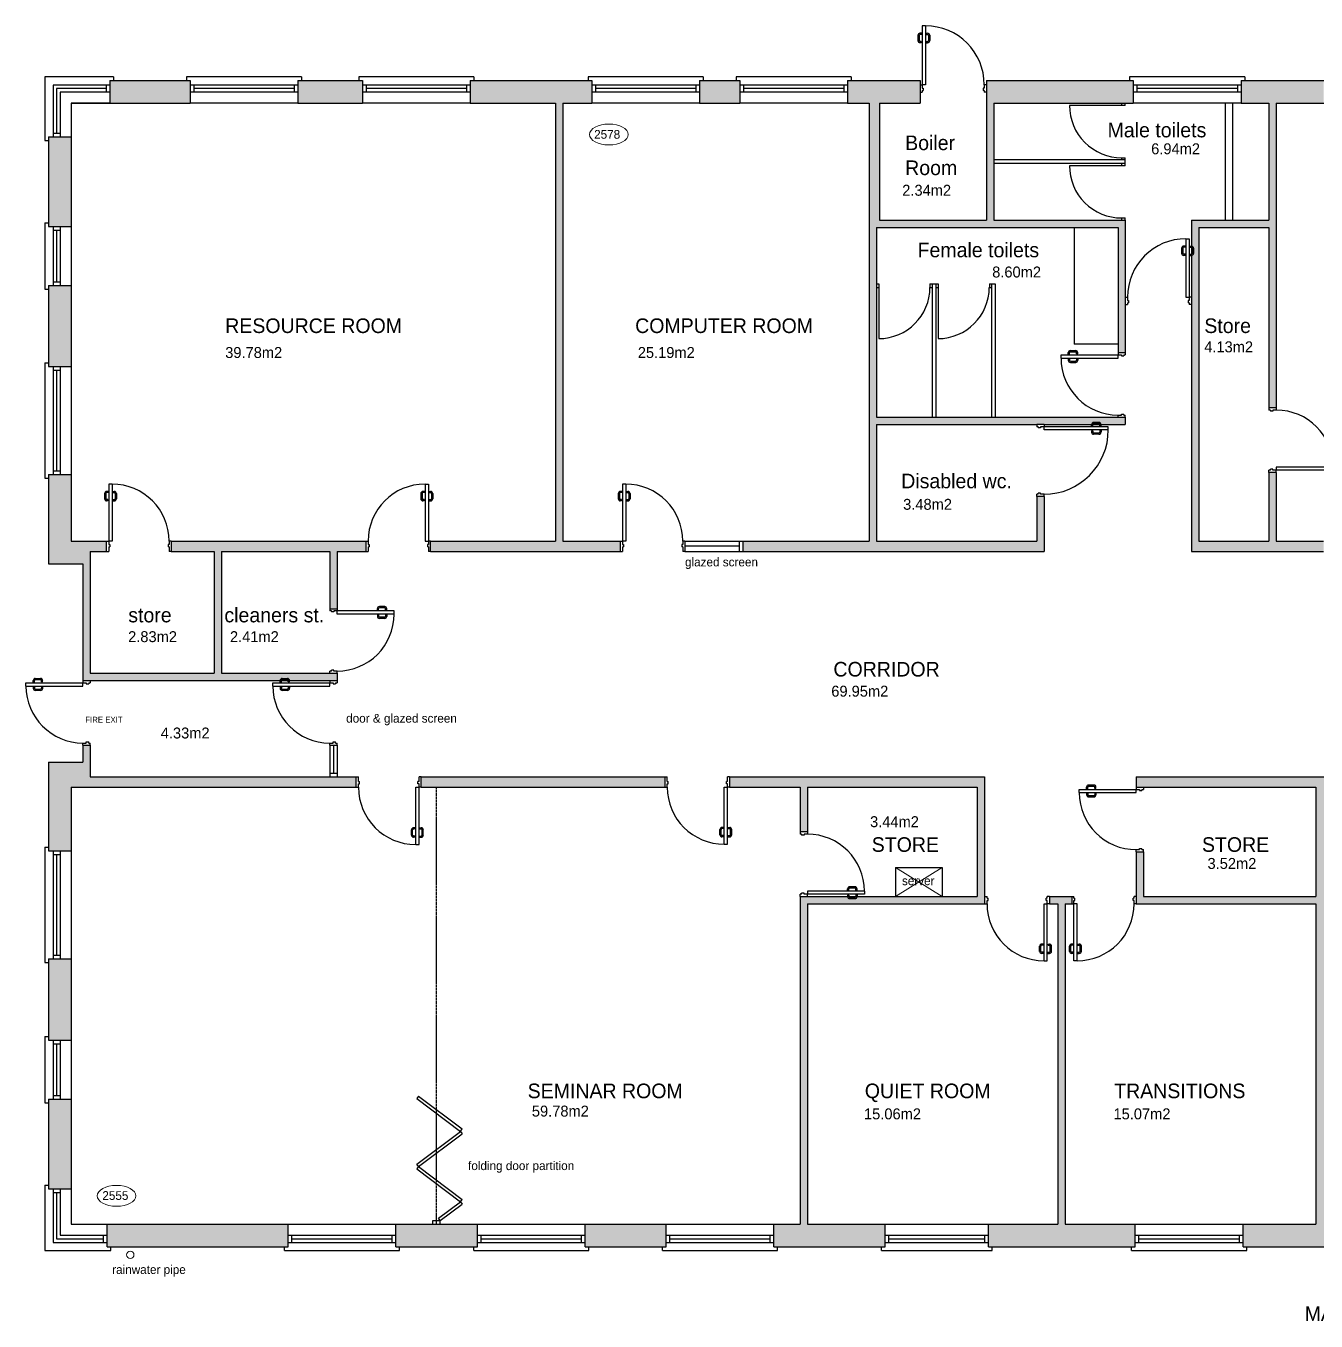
# Model space of a CAD drawing. Header units: millimetres. Extents: x -3138 to 23381, y 5420 to 23275.
# Drawn here: x -3138 to 14536, y 5420 to 23165 of the extents above; entities that cross this region are included whole.
import ezdxf

# ---------------------------------------------------------------- set-up
doc = ezdxf.new("R2010")
doc.units = ezdxf.units.MM
doc.linetypes.add('DASHEDX2', pattern=[38.1, 25.4, -12.7])
for name, color, linetype in [('A-Doors & Frames-G', 150, 'Continuous'), ('A-External -Wall G', 7, 'Continuous'), ('A-Internal Wall G', 7, 'Continuous'), ('A-SanitaryFixture-G', 140, 'Continuous'), ('A-Window G', 62, 'Continuous'), ('AREA', 6, 'Continuous'), ('CEILING HEIGHTS', 40, 'Continuous'), ('RAINWATER PIPES', 5, 'Continuous'), ('ROOM TITLES', 7, 'Continuous'), ('TEXT', 7, 'Continuous'), ('WALLSHADE', 254, 'Continuous')]:
    doc.layers.add(name, color=color, linetype=linetype)
doc.styles.add('style2', font='comic.ttf', dxfattribs={"height": 200})

msp = doc.modelspace()

# ---------------------------------------------------------------- hatches: boundary and pattern name
at = {"layer": 'WALLSHADE', "linetype": 'Continuous', "lineweight": 0}
h = msp.add_hatch(color=256, dxfattribs=at)
h.paths.add_polyline_path([(1471, 22415), (586, 22415), (586, 22105), (1471, 22105)])
h.paths.add_polyline_path([(-889, 22415), (-1989, 22415), (-1989, 22105), (-889, 22105)])
h.paths.add_polyline_path([(-2517, 21647), (-2827, 21647), (-2827, 20417), (-2517, 20417)])
h.paths.add_polyline_path([(-2517, 19607), (-2827, 19607), (-2827, 18497), (-2517, 18497)])
h.paths.add_polyline_path([(-2517, 17017), (-2827, 17017), (-2827, 15797), (-2357, 15797), (-2357, 14195), (344, 14195), (344, 14196, -0.414214), (372, 14225), (445, 14225, -0.414214), (473, 14196), (473, 14195), (1125, 14195), (1125, 14295), (-458, 14295), (-458, 15966), (1025, 15966), (1025, 15180), (1125, 15180), (1125, 15966), (1520, 15966), (1520, 16106), (-1147, 16106), (-1147, 15966), (-558, 15966), (-558, 14295), (-2257, 14295), (-2257, 15966), (-2032, 15966), (-2032, 16106), (-2517, 16106)])
h.paths.add_polyline_path([(1387, 12875), (-2257, 12875), (-2257, 13310), (-2357, 13310), (-2357, 13077), (-2827, 13077), (-2827, 11862), (-2517, 11862), (-2517, 12735), (1387, 12735)])
h.paths.add_polyline_path([(4616, 22415), (2946, 22415), (2946, 22105), (4115, 22105), (4115, 16106), (2405, 16106), (2405, 15966), (5005, 15966), (5005, 16106), (4215, 16106), (4215, 22105), (4616, 22105)])
h.paths.add_polyline_path([(6641, 22415), (6091, 22415), (6091, 22105), (6641, 22105)])
h.paths.add_polyline_path([(5617, 12875), (2277, 12875), (2277, 12735), (5617, 12735)])
h.paths.add_polyline_path([(8633, 6747), (7567, 6747), (7567, 11137), (9992, 11137), (9992, 12875), (6502, 12875), (6502, 12735), (7467, 12735), (7467, 12122), (7567, 12122), (7567, 12735), (9892, 12735), (9892, 11237), (8248, 11237), (8248, 11236, -0.414214), (8219, 11207), (8147, 11207, -0.414214), (8118, 11236), (8118, 11237), (7467, 11237), (7467, 6747), (7108, 6747), (7108, 6437), (8633, 6437)])
h.paths.add_polyline_path([(12058, 6747), (11098, 6747), (11098, 11137), (11188, 11137), (11188, 11237), (10883, 11237), (10883, 11137), (10998, 11137), (10998, 6747), (10048, 6747), (10048, 6437), (12058, 6437)])
h.paths.add_polyline_path([(14672, 12875), (12072, 12875), (12072, 12735), (14532, 12735), (14532, 11237), (12172, 11237), (12172, 11850), (12072, 11850), (12072, 11137), (12073, 11137), (14532, 11137), (14532, 6747), (13538, 6747), (13538, 6437), (14672, 6437)])
h.paths.add_polyline_path([(9111, 22415), (8116, 22415), (8116, 22105), (8415, 22105), (8415, 16106), (6685, 16106), (6685, 15966), (10809, 15966), (10809, 16718), (10709, 16718), (10709, 16106), (8515, 16106), (8515, 17703), (10709, 17703), (10809, 17703), (11460, 17703), (11460, 17704, -0.414214), (11489, 17733), (11561, 17733, -0.414214), (11590, 17704), (11590, 17703), (11923, 17703), (11923, 17803), (9482, 17803, -0.145161), (9472, 17803), (8644, 17803, -0.145161), (8634, 17803), (8515, 17803), (8515, 20403), (11823, 20403), (11823, 18688), (11923, 18688), (11923, 20503), (10121, 20503), (10121, 21143, -0.145161), (10121, 21154), (10121, 21970, -0.145161), (10121, 21981), (10121, 22105), (12031, 22105), (12031, 22415), (10021, 22415), (10021, 20503), (8555, 20503), (8555, 22105), (9111, 22105)])
h.paths.add_polyline_path([(14641, 22415), (13511, 22415), (13511, 22105), (13890, 22105), (13890, 20503), (12828, 20503), (12828, 20149), (12829, 20149, -0.414214), (12857, 20120), (12857, 20048, -0.414214), (12829, 20019), (12828, 20019), (12828, 15966), (14640, 15966), (14640, 16106), (13990, 16106), (13990, 17046), (13890, 17046), (13890, 16106), (12928, 16106), (12928, 20403), (13890, 20403), (13890, 17931), (13990, 17931), (13990, 22105), (14641, 22105)])
h.paths.add_polyline_path([(17241, 22415), (16121, 22415), (16121, 22105), (17241, 22105)])
h.paths.add_polyline_path([(19841, 22415), (18721, 22415), (18721, 22105), (19841, 22105)])
h.paths.add_polyline_path([(23331, 17015), (23021, 17015), (23021, 16106), (17445, 16106), (17445, 15636), (17545, 15636), (17545, 15966), (22566, 15966), (22566, 15104), (22876, 15104), (22876, 15779), (23331, 15779)])
h.paths.add_polyline_path([(19391, 6747), (18886, 6747), (18886, 8345), (18786, 8345), (18786, 6747), (18276, 6747), (18276, 6437), (19391, 6437)])
h.paths.add_polyline_path([(18886, 9690), (18666, 9690, -0.282457), (18641, 9674), (18569, 9674, -0.282457), (18543, 9690), (17989, 9690), (17989, 9704), (17889, 9704), (17889, 9590), (18786, 9590), (18786, 9230), (18886, 9230)])
h.paths.add_polyline_path([(23331, 13077), (22876, 13077), (22876, 13747), (22566, 13747), (22566, 12875), (17545, 12875), (17545, 14751), (17445, 14751), (17445, 10589), (17989, 10589), (17989, 10689), (17545, 10689), (17545, 12735), (23021, 12735), (23021, 11825), (23331, 11825)])
h.paths.add_polyline_path([(23331, 19600), (23021, 19600), (23021, 18490), (23331, 18490)])
h.paths.add_polyline_path([(23331, 21615), (23021, 21615), (23021, 20390), (23331, 20390)])
h.paths.add_polyline_path([(22531, 22415), (20861, 22415), (20861, 22105), (22531, 22105)])
h.paths.add_polyline_path([(23331, 8462), (23021, 8462), (23021, 7237), (23331, 7237)])
h.paths.add_polyline_path([(23331, 10387), (23021, 10387), (23021, 9267), (23331, 9267)])
h.paths.add_polyline_path([(22531, 6747), (20866, 6747), (20866, 6437), (22531, 6437)])
h = msp.add_hatch(color=256, dxfattribs=at)
h.paths.add_polyline_path([(-2517, 8462), (-2827, 8462), (-2827, 7232), (-2517, 7232)])
h.paths.add_polyline_path([(453, 6747), (-2027, 6747), (-2027, 6437), (453, 6437)])
h.paths.add_polyline_path([(-2517, 10382), (-2827, 10382), (-2827, 9267), (-2517, 9267)])
h.paths.add_polyline_path([(3048, 6747), (1928, 6747), (1928, 6437), (3048, 6437)])
h.paths.add_polyline_path([(5633, 6747), (4523, 6747), (4523, 6437), (5633, 6437)])

# ---------------------------------------------------------------- linework, layer by layer
at = {"linetype": 'Continuous', "lineweight": 0}
for p, q in [((9111, 22415), (9111, 22105)), ((12182, 11237), (12172, 11237))]:
    msp.add_line(p, q, dxfattribs=at)
at = {"color": 1, "linetype": 'Continuous', "lineweight": 0}
for p, q in [((9413, 11636), (8775, 11237)), ((9413, 11237), (8775, 11636))]:
    msp.add_line(p, q, dxfattribs=at)
at = {"layer": 'A-Doors & Frames-G'}
for p, q in [((9141, 23165), (9141, 22359)), ((9185, 23165), (9141, 23165)), ((9185, 23165), (9185, 22359)), ((9081, 23036), (9081, 22964)), ((9098, 23036), (9098, 22964)), ((9138, 23065), (9110, 23065)), ((9138, 23048), (9110, 23048)), ((9128, 22952), (9110, 22952)), ((9128, 22935), (9110, 22935)), ((9128, 22952), (9128, 22935)), ((9138, 23065), (9138, 23048)), ((9187, 23065), (9187, 23048)), ((9187, 23065), (9215, 23065)), ((9187, 23048), (9215, 23048)), ((9197, 22952), (9215, 22952)), ((9197, 22952), (9197, 22935)), ((9197, 22935), (9215, 22935)), ((9227, 23036), (9227, 22964)), ((9244, 23036), (9244, 22964)), ((9111, 22359), (9141, 22359)), ((9141, 22359), (9141, 22313)), ((9185, 22359), (9141, 22359)), ((10021, 22359), (9991, 22359)), ((9991, 22359), (9991, 22313)), ((9111, 22259), (9141, 22259)), ((9141, 22313), (9155, 22313)), ((9141, 22280), (9155, 22280)), ((9141, 22280), (9141, 22259)), ((9155, 22313), (9155, 22280)), ((9991, 22313), (9977, 22313)), ((9977, 22313), (9977, 22280)), ((9991, 22280), (9977, 22280)), ((9991, 22280), (9991, 22259)), ((10021, 22259), (9991, 22259)), ((12754, 20249), (12754, 19448)), ((12754, 20249), (12798, 20249)), ((12798, 20249), (12798, 19448)), ((12694, 20120), (12694, 20048)), ((12711, 20120), (12711, 20048)), ((12751, 20149), (12723, 20149)), ((12751, 20132), (12723, 20132)), ((12751, 20149), (12751, 20132)), ((12800, 20149), (12800, 20132)), ((12800, 20149), (12829, 20149)), ((12800, 20132), (12829, 20132)), ((12840, 20120), (12840, 20048)), ((12857, 20120), (12857, 20048)), ((12741, 20036), (12723, 20036)), ((12741, 20019), (12723, 20019)), ((12741, 20036), (12741, 20019)), ((12810, 20036), (12829, 20036)), ((12810, 20036), (12810, 20019)), ((12810, 20019), (12829, 20019)), ((11923, 19448), (11953, 19448)), ((11923, 19348), (11953, 19348)), ((11953, 19448), (11953, 19402)), ((11953, 19402), (11967, 19402)), ((11953, 19369), (11967, 19369)), ((11953, 19369), (11953, 19348)), ((11967, 19402), (11967, 19369)), ((12754, 19448), (12798, 19448)), ((12798, 19402), (12784, 19402)), ((12784, 19402), (12784, 19369)), ((12798, 19369), (12784, 19369)), ((12828, 19448), (12798, 19448)), ((12798, 19448), (12798, 19402)), ((12798, 19369), (12798, 19348)), ((12828, 19348), (12798, 19348)), ((11042, 18658), (11823, 18658)), ((11042, 18614), (11042, 18658)), ((11142, 18661), (11142, 18689)), ((11142, 18661), (11159, 18661)), ((11159, 18661), (11159, 18689)), ((11170, 18718), (11243, 18718)), ((11170, 18701), (11243, 18701)), ((11254, 18671), (11254, 18689)), ((11254, 18671), (11271, 18671)), ((11271, 18671), (11271, 18689)), ((11823, 18688), (11823, 18658)), ((11823, 18658), (11869, 18658)), ((11823, 18614), (11823, 18658)), ((11869, 18658), (11869, 18644)), ((11869, 18644), (11902, 18644)), ((11902, 18658), (11902, 18644)), ((11902, 18658), (11923, 18658)), ((11923, 18688), (11923, 18658)), ((11042, 18614), (11823, 18614)), ((11142, 18612), (11159, 18612)), ((11142, 18612), (11142, 18583)), ((11159, 18612), (11159, 18583)), ((11170, 18572), (11243, 18572)), ((11170, 18555), (11243, 18555)), ((11254, 18602), (11254, 18583)), ((11254, 18602), (11271, 18602)), ((11271, 18602), (11271, 18583)), ((13890, 17931), (13890, 17901)), ((13990, 17931), (13990, 17901)), ((11823, 17803), (11823, 17833)), ((11823, 17833), (11869, 17833)), ((11869, 17833), (11869, 17847)), ((11869, 17847), (11902, 17847)), ((11902, 17833), (11902, 17847)), ((11902, 17833), (11923, 17833)), ((11923, 17803), (11923, 17833)), ((13911, 17901), (13890, 17901)), ((13911, 17901), (13911, 17887)), ((13944, 17887), (13911, 17887)), ((13944, 17901), (13944, 17887)), ((13990, 17901), (13944, 17901)), ((10709, 17703), (10709, 17673)), ((10730, 17673), (10709, 17673)), ((10730, 17673), (10730, 17659)), ((10763, 17659), (10730, 17659)), ((10763, 17673), (10763, 17659)), ((10809, 17673), (10763, 17673)), ((10809, 17703), (10809, 17673)), ((10809, 17629), (10809, 17673)), ((11690, 17673), (10809, 17673)), ((11690, 17629), (10809, 17629)), ((11460, 17686), (11460, 17704)), ((11477, 17686), (11460, 17686)), ((11460, 17617), (11460, 17598)), ((11477, 17617), (11460, 17617)), ((11477, 17686), (11477, 17704)), ((11477, 17617), (11477, 17598)), ((11561, 17733), (11489, 17733)), ((11561, 17716), (11489, 17716)), ((11561, 17587), (11489, 17587)), ((11561, 17570), (11489, 17570)), ((11573, 17676), (11573, 17704)), ((11590, 17676), (11573, 17676)), ((11590, 17627), (11573, 17627)), ((11573, 17627), (11573, 17598)), ((11590, 17676), (11590, 17704)), ((11590, 17627), (11590, 17598)), ((11690, 17629), (11690, 17673)), ((13890, 17046), (13890, 17076)), ((13911, 17076), (13890, 17076)), ((13911, 17076), (13911, 17090)), ((13944, 17090), (13911, 17090)), ((13944, 17076), (13944, 17090)), ((13990, 17076), (13944, 17076)), ((13990, 17120), (13990, 17076)), ((14771, 17120), (13990, 17120)), ((13990, 17046), (13990, 17076)), ((14771, 17076), (13990, 17076)), ((-2002, 16887), (-2002, 16106)), ((-1958, 16887), (-2002, 16887)), ((-1958, 16887), (-1958, 16106)), ((2331, 16887), (2331, 16106)), ((2331, 16887), (2375, 16887)), ((2375, 16887), (2375, 16106)), ((5035, 16887), (5035, 16106)), ((5079, 16887), (5035, 16887)), ((5079, 16887), (5079, 16106)), ((-2062, 16758), (-2062, 16686)), ((-2045, 16758), (-2045, 16686)), ((-2005, 16787), (-2033, 16787)), ((-2005, 16770), (-2033, 16770)), ((-2005, 16787), (-2005, 16770)), ((-1956, 16787), (-1956, 16770)), ((-1956, 16787), (-1928, 16787)), ((-1956, 16770), (-1928, 16770)), ((-1916, 16758), (-1916, 16686)), ((-1899, 16758), (-1899, 16686)), ((2271, 16758), (2271, 16686)), ((2288, 16758), (2288, 16686)), ((2328, 16787), (2300, 16787)), ((2328, 16770), (2300, 16770)), ((2328, 16787), (2328, 16770)), ((2377, 16787), (2377, 16770)), ((2377, 16787), (2406, 16787)), ((2377, 16770), (2406, 16770)), ((2417, 16758), (2417, 16686)), ((2434, 16758), (2434, 16686)), ((4975, 16758), (4975, 16686)), ((4992, 16758), (4992, 16686)), ((5032, 16787), (5004, 16787)), ((5032, 16770), (5004, 16770)), ((5032, 16787), (5032, 16770)), ((5081, 16787), (5081, 16770)), ((5081, 16787), (5109, 16787)), ((5081, 16770), (5109, 16770)), ((5121, 16758), (5121, 16686)), ((5138, 16758), (5138, 16686)), ((10709, 16718), (10709, 16748)), ((10730, 16748), (10709, 16748)), ((10730, 16748), (10730, 16762)), ((10763, 16762), (10730, 16762)), ((10763, 16748), (10763, 16762)), ((10809, 16748), (10763, 16748)), ((10809, 16718), (10809, 16748)), ((-2015, 16674), (-2033, 16674)), ((-2015, 16657), (-2033, 16657)), ((-2015, 16674), (-2015, 16657)), ((-1946, 16674), (-1928, 16674)), ((-1946, 16674), (-1946, 16657)), ((-1946, 16657), (-1928, 16657)), ((2318, 16674), (2300, 16674)), ((2318, 16657), (2300, 16657)), ((2318, 16674), (2318, 16657)), ((2387, 16674), (2406, 16674)), ((2387, 16674), (2387, 16657)), ((2387, 16657), (2406, 16657)), ((5022, 16674), (5004, 16674)), ((5022, 16657), (5004, 16657)), ((5022, 16674), (5022, 16657)), ((5091, 16674), (5109, 16674)), ((5091, 16674), (5091, 16657)), ((5091, 16657), (5109, 16657)), ((-2032, 16106), (-2002, 16106)), ((-2002, 16106), (-2002, 16060)), ((-1958, 16106), (-2002, 16106)), ((-2002, 16060), (-1988, 16060)), ((-2002, 16027), (-1988, 16027)), ((-2002, 16027), (-2002, 15966)), ((-1988, 16060), (-1988, 16027)), ((-1177, 16060), (-1191, 16060)), ((-1191, 16060), (-1191, 16027)), ((-1177, 16027), (-1191, 16027)), ((-1147, 16106), (-1177, 16106)), ((-1177, 16106), (-1177, 16060)), ((-1177, 16027), (-1177, 15966)), ((1520, 16106), (1550, 16106)), ((1550, 16106), (1550, 16060)), ((1550, 16060), (1564, 16060)), ((1550, 16027), (1564, 16027)), ((1550, 16027), (1550, 15966)), ((1564, 16060), (1564, 16027)), ((2331, 16106), (2375, 16106)), ((2375, 16060), (2361, 16060)), ((2361, 16060), (2361, 16027)), ((2375, 16027), (2361, 16027)), ((2405, 16106), (2375, 16106)), ((2375, 16106), (2375, 16060)), ((2375, 16027), (2375, 15966)), ((5005, 16106), (5035, 16106)), ((5035, 16106), (5035, 16060)), ((5079, 16106), (5035, 16106)), ((5035, 16060), (5049, 16060)), ((5035, 16027), (5049, 16027)), ((5035, 16027), (5035, 15966)), ((5049, 16060), (5049, 16027)), ((5860, 16060), (5846, 16060)), ((5846, 16060), (5846, 16027)), ((5860, 16027), (5846, 16027)), ((5890, 16106), (5860, 16106)), ((5860, 16106), (5860, 16060)), ((5860, 16027), (5860, 15966)), ((5890, 16106), (5890, 15966)), ((5890, 16106), (6685, 16106)), ((6635, 16036), (5890, 16036)), ((6635, 16106), (6635, 15966)), ((-2032, 15966), (-2002, 15966)), ((-1147, 15966), (-1177, 15966)), ((1520, 15966), (1550, 15966)), ((2405, 15966), (2375, 15966)), ((5005, 15966), (5035, 15966)), ((5890, 15966), (5860, 15966)), ((5890, 15966), (6685, 15966)), ((1025, 15180), (1025, 15150)), ((1046, 15150), (1025, 15150)), ((1046, 15150), (1046, 15136)), ((1079, 15136), (1046, 15136)), ((1079, 15150), (1079, 15136)), ((1125, 15150), (1079, 15150)), ((1125, 15180), (1125, 15150)), ((1125, 15106), (1125, 15150)), ((1906, 15150), (1125, 15150)), ((1906, 15106), (1125, 15106)), ((1676, 15163), (1676, 15181)), ((1693, 15163), (1676, 15163)), ((1676, 15094), (1676, 15075)), ((1693, 15094), (1676, 15094)), ((1693, 15163), (1693, 15181)), ((1693, 15094), (1693, 15075)), ((1777, 15210), (1705, 15210)), ((1777, 15193), (1705, 15193)), ((1789, 15153), (1789, 15181)), ((1806, 15153), (1789, 15153)), ((1806, 15104), (1789, 15104)), ((1789, 15104), (1789, 15075)), ((1806, 15153), (1806, 15181)), ((1806, 15104), (1806, 15075)), ((1906, 15106), (1906, 15150)), ((1777, 15064), (1705, 15064)), ((1777, 15047), (1705, 15047)), ((-3038, 14168), (-3038, 14196)), ((-3021, 14168), (-3021, 14196)), ((-3010, 14225), (-2937, 14225)), ((-3010, 14208), (-2937, 14208)), ((-2926, 14178), (-2926, 14196)), ((-2909, 14178), (-2909, 14196)), ((344, 14168), (344, 14196)), ((361, 14168), (361, 14196)), ((372, 14225), (445, 14225)), ((372, 14208), (445, 14208)), ((456, 14178), (456, 14196)), ((473, 14178), (473, 14196)), ((1025, 14295), (1025, 14325)), ((1046, 14325), (1025, 14325)), ((1046, 14325), (1046, 14339)), ((1079, 14339), (1046, 14339)), ((1079, 14325), (1079, 14339)), ((1125, 14325), (1079, 14325)), ((1125, 14295), (1125, 14325)), ((-3138, 14165), (-2357, 14165)), ((-3138, 14121), (-3138, 14165)), ((-3138, 14121), (-2357, 14121)), ((-3038, 14168), (-3021, 14168)), ((-3038, 14119), (-3021, 14119)), ((-3038, 14119), (-3038, 14090)), ((-3021, 14119), (-3021, 14090)), ((-3010, 14079), (-2937, 14079)), ((-3010, 14062), (-2937, 14062)), ((-2926, 14178), (-2909, 14178)), ((-2926, 14109), (-2926, 14090)), ((-2926, 14109), (-2909, 14109)), ((-2909, 14109), (-2909, 14090)), ((-2357, 14195), (-2357, 14165)), ((-2357, 14165), (-2311, 14165)), ((-2357, 14121), (-2357, 14165)), ((-2311, 14165), (-2311, 14151)), ((-2311, 14151), (-2278, 14151)), ((-2278, 14165), (-2278, 14151)), ((-2278, 14165), (-2257, 14165)), ((-2257, 14195), (-2257, 14165)), ((244, 14165), (1025, 14165)), ((244, 14121), (244, 14165)), ((244, 14121), (1025, 14121)), ((344, 14168), (361, 14168)), ((344, 14119), (361, 14119)), ((344, 14119), (344, 14090)), ((361, 14119), (361, 14090)), ((372, 14079), (445, 14079)), ((372, 14062), (445, 14062)), ((456, 14178), (473, 14178)), ((456, 14109), (456, 14090)), ((456, 14109), (473, 14109)), ((473, 14109), (473, 14090)), ((1025, 14195), (1025, 14165)), ((1025, 14165), (1071, 14165)), ((1025, 14121), (1025, 14165)), ((1071, 14165), (1071, 14151)), ((1071, 14151), (1104, 14151)), ((1104, 14165), (1104, 14151)), ((1104, 14165), (1125, 14165)), ((1125, 14195), (1125, 14165)), ((-2357, 13310), (-2357, 13340)), ((-2357, 13340), (-2311, 13340)), ((-2311, 13340), (-2311, 13354)), ((-2311, 13354), (-2278, 13354)), ((-2278, 13340), (-2278, 13354)), ((-2278, 13340), (-2257, 13340)), ((-2257, 13310), (-2257, 13340)), ((1025, 13310), (1025, 13340)), ((1025, 13340), (1071, 13340)), ((1025, 13310), (1025, 12875)), ((1025, 13310), (1125, 13310)), ((1071, 13340), (1071, 13354)), ((1071, 13354), (1104, 13354)), ((1075, 13310), (1075, 12925)), ((1104, 13340), (1104, 13354)), ((1104, 13340), (1125, 13340)), ((1125, 13310), (1125, 13340)), ((1125, 13310), (1125, 12875)), ((1025, 12925), (1125, 12925)), ((1387, 12875), (1417, 12875)), ((1417, 12814), (1417, 12875)), ((1417, 12814), (1431, 12814)), ((1417, 12781), (1431, 12781)), ((1417, 12735), (1417, 12781)), ((1431, 12781), (1431, 12814)), ((2247, 12814), (2233, 12814)), ((2233, 12781), (2233, 12814)), ((2247, 12781), (2233, 12781)), ((2277, 12875), (2247, 12875)), ((2247, 12814), (2247, 12875)), ((2247, 12735), (2247, 12781)), ((5617, 12875), (5647, 12875)), ((5647, 12814), (5647, 12875)), ((5647, 12814), (5661, 12814)), ((5647, 12781), (5661, 12781)), ((5647, 12735), (5647, 12781)), ((5661, 12781), (5661, 12814)), ((6472, 12814), (6458, 12814)), ((6458, 12781), (6458, 12814)), ((6472, 12781), (6458, 12781)), ((6502, 12875), (6472, 12875)), ((6472, 12814), (6472, 12875)), ((6472, 12735), (6472, 12781)), ((1387, 12735), (1417, 12735)), ((2203, 12735), (2247, 12735)), ((2203, 11949), (2203, 12735)), ((2277, 12735), (2247, 12735)), ((2247, 11949), (2247, 12735)), ((5617, 12735), (5647, 12735)), ((6428, 12735), (6472, 12735)), ((6428, 11954), (6428, 12735)), ((6502, 12735), (6472, 12735)), ((6472, 11954), (6472, 12735)), ((11291, 12705), (12072, 12705)), ((11291, 12661), (11291, 12705)), ((11291, 12661), (12072, 12661)), ((11391, 12708), (11391, 12736)), ((11391, 12708), (11408, 12708)), ((11391, 12659), (11408, 12659)), ((11391, 12659), (11391, 12630)), ((11408, 12708), (11408, 12736)), ((11408, 12659), (11408, 12630)), ((11420, 12765), (11492, 12765)), ((11420, 12748), (11492, 12748)), ((11420, 12619), (11492, 12619)), ((11420, 12602), (11492, 12602)), ((11504, 12718), (11504, 12736)), ((11504, 12718), (11521, 12718)), ((11504, 12649), (11504, 12630)), ((11504, 12649), (11521, 12649)), ((11521, 12718), (11521, 12736)), ((11521, 12649), (11521, 12630)), ((12072, 12735), (12072, 12705)), ((12072, 12705), (12118, 12705)), ((12072, 12661), (12072, 12705)), ((12118, 12705), (12118, 12691)), ((12118, 12691), (12151, 12691)), ((12151, 12705), (12151, 12691)), ((12151, 12705), (12172, 12705)), ((12172, 12735), (12172, 12705)), ((2143, 12078), (2143, 12150)), ((2160, 12078), (2160, 12150)), ((2190, 12179), (2172, 12179)), ((2190, 12162), (2172, 12162)), ((2190, 12162), (2190, 12179)), ((2259, 12179), (2278, 12179)), ((2259, 12162), (2259, 12179)), ((2259, 12162), (2278, 12162)), ((2289, 12078), (2289, 12150)), ((2306, 12078), (2306, 12150)), ((6368, 12083), (6368, 12155)), ((6385, 12083), (6385, 12155)), ((6415, 12184), (6397, 12184)), ((6415, 12167), (6397, 12167)), ((6425, 12071), (6397, 12071)), ((6415, 12167), (6415, 12184)), ((6425, 12054), (6425, 12071)), ((6474, 12054), (6474, 12071)), ((6474, 12071), (6503, 12071)), ((6484, 12184), (6503, 12184)), ((6484, 12167), (6484, 12184)), ((6484, 12167), (6503, 12167)), ((6514, 12083), (6514, 12155)), ((6531, 12083), (6531, 12155)), ((7467, 12122), (7467, 12092)), ((7488, 12092), (7467, 12092)), ((7488, 12092), (7488, 12078)), ((7521, 12078), (7488, 12078)), ((7521, 12092), (7521, 12078)), ((7567, 12092), (7521, 12092)), ((7567, 12122), (7567, 12092)), ((2200, 12066), (2172, 12066)), ((2200, 12049), (2172, 12049)), ((2200, 12049), (2200, 12066)), ((2203, 11949), (2247, 11949)), ((2249, 12049), (2249, 12066)), ((2249, 12066), (2278, 12066)), ((2249, 12049), (2278, 12049)), ((6425, 12054), (6397, 12054)), ((6428, 11954), (6472, 11954)), ((6474, 12054), (6503, 12054)), ((12118, 11880), (12118, 11894)), ((12118, 11894), (12151, 11894)), ((12151, 11880), (12151, 11894)), ((12072, 11850), (12072, 11880)), ((12072, 11880), (12118, 11880)), ((12151, 11880), (12172, 11880)), ((12172, 11850), (12172, 11880)), ((8219, 11370), (8147, 11370)), ((7467, 11237), (7467, 11267)), ((7488, 11267), (7467, 11267)), ((7488, 11267), (7488, 11281)), ((7521, 11281), (7488, 11281)), ((7521, 11267), (7521, 11281)), ((7567, 11267), (7521, 11267)), ((7567, 11311), (7567, 11267)), ((8348, 11311), (7567, 11311)), ((7567, 11237), (7567, 11267)), ((8348, 11267), (7567, 11267)), ((8118, 11323), (8118, 11342)), ((8135, 11323), (8118, 11323)), ((8118, 11254), (8118, 11236)), ((8135, 11254), (8118, 11254)), ((8135, 11323), (8135, 11342)), ((8135, 11254), (8135, 11236)), ((8219, 11353), (8147, 11353)), ((8219, 11224), (8147, 11224)), ((8219, 11207), (8147, 11207)), ((8231, 11313), (8231, 11342)), ((8248, 11313), (8231, 11313)), ((8248, 11264), (8231, 11264)), ((8231, 11264), (8231, 11236)), ((8248, 11313), (8248, 11342)), ((8248, 11264), (8248, 11236)), ((8348, 11311), (8348, 11267)), ((9998, 11237), (10028, 11237)), ((10028, 11216), (10028, 11237)), ((10028, 11216), (10042, 11216)), ((10028, 11183), (10042, 11183)), ((10028, 11137), (10028, 11183)), ((10042, 11183), (10042, 11216)), ((10853, 11216), (10839, 11216)), ((10839, 11183), (10839, 11216)), ((10853, 11183), (10839, 11183)), ((10883, 11237), (10853, 11237)), ((10853, 11216), (10853, 11237)), ((10853, 11137), (10853, 11183)), ((11188, 11237), (11218, 11237)), ((11218, 11216), (11218, 11237)), ((11218, 11216), (11232, 11216)), ((11218, 11183), (11232, 11183)), ((11218, 11137), (11218, 11183)), ((11232, 11183), (11232, 11216)), ((12043, 11216), (12029, 11216)), ((12029, 11183), (12029, 11216)), ((12043, 11183), (12029, 11183)), ((12073, 11237), (12043, 11237)), ((12043, 11216), (12043, 11237)), ((12043, 11137), (12043, 11183)), ((9998, 11137), (10028, 11137)), ((10809, 11137), (10853, 11137)), ((10809, 10356), (10809, 11137)), ((10883, 11137), (10853, 11137)), ((10853, 10356), (10853, 11137)), ((11188, 11137), (11218, 11137)), ((11262, 11137), (11218, 11137)), ((11218, 10356), (11218, 11137)), ((11262, 10356), (11262, 11137)), ((12073, 11137), (12043, 11137)), ((10749, 10485), (10749, 10557)), ((10766, 10485), (10766, 10557)), ((10796, 10586), (10778, 10586)), ((10796, 10569), (10778, 10569)), ((10806, 10473), (10778, 10473)), ((10796, 10569), (10796, 10586)), ((10806, 10456), (10806, 10473)), ((10855, 10456), (10855, 10473)), ((10855, 10473), (10884, 10473)), ((10865, 10586), (10884, 10586)), ((10865, 10569), (10865, 10586)), ((10865, 10569), (10884, 10569)), ((10895, 10485), (10895, 10557)), ((10912, 10485), (10912, 10557)), ((11158, 10485), (11158, 10557)), ((11175, 10485), (11175, 10557)), ((11205, 10586), (11187, 10586)), ((11205, 10569), (11187, 10569)), ((11215, 10473), (11187, 10473)), ((11205, 10569), (11205, 10586)), ((11215, 10456), (11215, 10473)), ((11264, 10456), (11264, 10473)), ((11264, 10473), (11292, 10473)), ((11274, 10586), (11292, 10586)), ((11274, 10569), (11274, 10586)), ((11274, 10569), (11292, 10569)), ((11304, 10485), (11304, 10557)), ((11321, 10485), (11321, 10557)), ((10806, 10456), (10778, 10456)), ((10809, 10356), (10853, 10356)), ((10855, 10456), (10884, 10456)), ((11215, 10456), (11187, 10456)), ((11262, 10356), (11218, 10356)), ((11264, 10456), (11292, 10456)), ((2240, 8500), (2216, 8468)), ((2216, 8468), (2814, 8018)), ((2240, 8500), (2836, 8052)), ((2216, 7569), (2814, 8018)), ((2814, 8018), (2836, 8052)), ((2814, 8018), (2836, 7985)), ((2240, 7537), (2836, 7985)), ((2240, 7537), (2216, 7569)), ((2240, 7537), (2216, 7505)), ((2216, 7505), (2814, 7055)), ((2240, 7537), (2836, 7088)), ((2514, 6829), (2814, 7055)), ((2538, 6797), (2836, 7021)), ((2814, 7055), (2836, 7088)), ((2814, 7055), (2836, 7021)), ((2438, 6797), (2538, 6797)), ((2438, 6747), (2438, 6797)), ((2538, 6797), (2514, 6829)), ((2538, 6747), (2538, 6797))]:
    msp.add_line(p, q, dxfattribs=at)
at = {"layer": 'A-Doors & Frames-G', "linetype": 'DASHEDX2', "ltscale": 0.4}
msp.add_line((2488, 6747), (2488, 12735), dxfattribs=at)
at = {"layer": 'A-Doors & Frames-G'}
for centre, radius, start, end in [((9185, 22359), 806, 0, 90), ((9110, 23036), 28.5, 90, 180), ((9110, 22964), 28.5, 180, 270), ((9110, 23036), 11.5, 90, 180), ((9110, 22964), 11.5, 180, 270), ((9215, 23036), 28.5, 0, 90), ((9215, 23036), 11.5, 0, 90), ((9215, 22964), 28.5, 270, 0), ((9215, 22964), 11.5, 270, 0), ((12754, 19448), 801, 90, 180), ((12723, 20120), 28.5, 90, 180), ((12723, 20120), 11.5, 90, 180), ((12829, 20120), 28.5, 0, 90), ((12829, 20120), 11.5, 0, 90), ((12723, 20048), 28.5, 180, 270), ((12723, 20048), 11.5, 180, 270), ((12829, 20048), 28.5, 270, 0), ((12829, 20048), 11.5, 270, 0), ((11170, 18689), 28.5, 90, 180), ((11170, 18689), 11.5, 90, 180), ((11243, 18689), 28.5, 0, 90), ((11243, 18689), 11.5, 0, 90), ((11823, 18614), 781, 180, 270), ((11170, 18583), 28.5, 180, 270), ((11170, 18583), 11.5, 180, 270), ((11243, 18583), 28.5, 270, 0), ((11243, 18583), 11.5, 270, 0), ((13990, 17120), 781, 0, 90), ((10809, 17629), 881, 270, 0), ((11489, 17704), 28.5, 90, 180), ((11489, 17598), 28.5, 180, 270), ((11489, 17704), 11.5, 90, 180), ((11489, 17598), 11.5, 180, 270), ((11561, 17704), 28.5, 0, 90), ((11561, 17704), 11.5, 0, 90), ((11561, 17598), 28.5, 270, 0), ((11561, 17598), 11.5, 270, 0), ((-1958, 16106), 781, 0, 90), ((2331, 16106), 781, 90, 180), ((5079, 16106), 781, 0, 90), ((-2033, 16758), 28.5, 90, 180), ((-2033, 16686), 28.5, 180, 270), ((-2033, 16758), 11.5, 90, 180), ((-2033, 16686), 11.5, 180, 270), ((-1928, 16758), 28.5, 0, 90), ((-1928, 16758), 11.5, 0, 90), ((-1928, 16686), 28.5, 270, 0), ((-1928, 16686), 11.5, 270, 0), ((2300, 16758), 28.5, 90, 180), ((2300, 16686), 28.5, 180, 270), ((2300, 16758), 11.5, 90, 180), ((2300, 16686), 11.5, 180, 270), ((2406, 16758), 28.5, 0, 90), ((2406, 16758), 11.5, 0, 90), ((2406, 16686), 28.5, 270, 0), ((2406, 16686), 11.5, 270, 0), ((5004, 16758), 28.5, 90, 180), ((5004, 16686), 28.5, 180, 270), ((5004, 16758), 11.5, 90, 180), ((5004, 16686), 11.5, 180, 270), ((5109, 16758), 28.5, 0, 90), ((5109, 16758), 11.5, 0, 90), ((5109, 16686), 28.5, 270, 0), ((5109, 16686), 11.5, 270, 0), ((1125, 15106), 781, 270, 0), ((1705, 15181), 28.5, 90, 180), ((1705, 15181), 11.5, 90, 180), ((1777, 15181), 28.5, 0, 90), ((1777, 15181), 11.5, 0, 90), ((1705, 15075), 28.5, 180, 270), ((1705, 15075), 11.5, 180, 270), ((1777, 15075), 28.5, 270, 0), ((1777, 15075), 11.5, 270, 0), ((-3010, 14196), 28.5, 90, 180), ((-3010, 14196), 11.5, 90, 180), ((-2937, 14196), 28.5, 0, 90), ((-2937, 14196), 11.5, 0, 90), ((372, 14196), 28.5, 90, 180), ((372, 14196), 11.5, 90, 180), ((445, 14196), 28.5, 0, 90), ((445, 14196), 11.5, 0, 90), ((-2357, 14121), 781, 180, 270), ((-3010, 14090), 28.5, 180, 270), ((-3010, 14090), 11.5, 180, 270), ((-2937, 14090), 28.5, 270, 0), ((-2937, 14090), 11.5, 270, 0), ((1025, 14121), 781, 180, 270), ((372, 14090), 28.5, 180, 270), ((372, 14090), 11.5, 180, 270), ((445, 14090), 28.5, 270, 0), ((445, 14090), 11.5, 270, 0), ((2203, 12735), 786, 180, 270), ((6428, 12735), 781, 180, 270), ((12072, 12661), 781, 180, 270), ((11420, 12736), 28.5, 90, 180), ((11420, 12630), 28.5, 180, 270), ((11420, 12736), 11.5, 90, 180), ((11420, 12630), 11.5, 180, 270), ((11492, 12736), 28.5, 0, 90), ((11492, 12736), 11.5, 0, 90), ((11492, 12630), 28.5, 270, 0), ((11492, 12630), 11.5, 270, 0), ((2172, 12150), 28.5, 90, 180), ((2172, 12078), 28.5, 180, 270), ((2172, 12150), 11.5, 90, 180), ((2172, 12078), 11.5, 180, 270), ((2278, 12150), 28.5, 0, 90), ((2278, 12150), 11.5, 0, 90), ((2278, 12078), 28.5, 270, 0), ((2278, 12078), 11.5, 270, 0), ((6397, 12155), 28.5, 90, 180), ((6397, 12083), 28.5, 180, 270), ((6397, 12155), 11.5, 90, 180), ((6397, 12083), 11.5, 180, 270), ((6503, 12155), 28.5, 0, 90), ((6503, 12155), 11.5, 0, 90), ((6503, 12083), 28.5, 270, 0), ((6503, 12083), 11.5, 270, 0), ((7567, 11311), 781, 0, 90), ((8147, 11342), 28.5, 90, 180), ((8219, 11342), 28.5, 0, 90), ((8147, 11236), 28.5, 180, 270), ((8147, 11342), 11.5, 90, 180), ((8147, 11236), 11.5, 180, 270), ((8219, 11342), 11.5, 0, 90), ((8219, 11236), 28.5, 270, 0), ((8219, 11236), 11.5, 270, 0), ((10809, 11137), 781, 180, 270), ((11262, 11137), 781, 270, 0), ((10778, 10557), 28.5, 90, 180), ((10778, 10485), 28.5, 180, 270), ((10778, 10557), 11.5, 90, 180), ((10778, 10485), 11.5, 180, 270), ((10884, 10557), 28.5, 0, 90), ((10884, 10557), 11.5, 0, 90), ((10884, 10485), 28.5, 270, 0), ((10884, 10485), 11.5, 270, 0), ((11187, 10557), 28.5, 90, 180), ((11187, 10485), 28.5, 180, 270), ((11187, 10557), 11.5, 90, 180), ((11187, 10485), 11.5, 180, 270), ((11292, 10557), 28.5, 0, 90), ((11292, 10557), 11.5, 0, 90), ((11292, 10485), 28.5, 270, 0), ((11292, 10485), 11.5, 270, 0)]:
    msp.add_arc(centre, radius, start, end, dxfattribs=at)
at = {"layer": 'A-External -Wall G'}
for p, q in [((-1989, 22415), (-889, 22415)), ((-1989, 22415), (-1989, 22105)), ((-889, 22415), (-889, 22105)), ((586, 22415), (1471, 22415)), ((586, 22415), (586, 22105)), ((1471, 22415), (1471, 22105)), ((2946, 22415), (4616, 22415)), ((2946, 22415), (2946, 22105)), ((4616, 22415), (4616, 22105)), ((6091, 22415), (6641, 22415)), ((6091, 22415), (6091, 22105)), ((6641, 22415), (6641, 22105)), ((8116, 22415), (9111, 22415)), ((8116, 22415), (8116, 22105)), ((9111, 22415), (9111, 22105)), ((10021, 22415), (12031, 22415)), ((10021, 22415), (10021, 20503)), ((12031, 22415), (12031, 22105)), ((13511, 22415), (14641, 22415)), ((13511, 22415), (13511, 22105)), ((-2517, 22105), (-2517, 20417)), ((-2517, 22105), (-889, 22105)), ((586, 22105), (1471, 22105)), ((2946, 22105), (4115, 22105)), ((4115, 22105), (4115, 16106)), ((4215, 22105), (4215, 16106)), ((4215, 22105), (4616, 22105)), ((6091, 22105), (6641, 22105)), ((8116, 22105), (8415, 22105)), ((8415, 22105), (8415, 16106)), ((8555, 22105), (8555, 20503)), ((8555, 22105), (9111, 22105)), ((10021, 22105), (10021, 20503)), ((10121, 22105), (12031, 22105)), ((10121, 22105), (10121, 20503)), ((13511, 22105), (13890, 22105)), ((13890, 22105), (13890, 20503)), ((13990, 22105), (13990, 17931)), ((13990, 22105), (14641, 22105)), ((-2827, 21647), (-2827, 20417)), ((-2827, 21647), (-2517, 21647)), ((-2827, 20417), (-2517, 20417)), ((11923, 20503), (11923, 18688)), ((12828, 20503), (12828, 15966)), ((8515, 20403), (8515, 17803)), ((11823, 20403), (11823, 18688)), ((12928, 20403), (12928, 16106)), ((13890, 20403), (13890, 17931)), ((-2827, 19607), (-2827, 18497)), ((-2827, 19607), (-2517, 19607)), ((-2517, 19607), (-2517, 18497)), ((11823, 18688), (11923, 18688)), ((-2827, 18497), (-2517, 18497)), ((13990, 17931), (13890, 17931)), ((11923, 17803), (11923, 17703)), ((8515, 17703), (8515, 16106)), ((10809, 17703), (10709, 17703)), ((13890, 17046), (13890, 16106)), ((13990, 17046), (13890, 17046)), ((13990, 17046), (13990, 16106)), ((-2827, 17017), (-2827, 15797)), ((-2827, 17017), (-2517, 17017)), ((-2517, 17017), (-2517, 16106)), ((10709, 16718), (10709, 16106)), ((10809, 16718), (10709, 16718)), ((10809, 16718), (10809, 15966)), ((-2032, 15966), (-2032, 16106)), ((2405, 15966), (2405, 16106)), ((5005, 15966), (5005, 16106)), ((-2827, 15797), (-2357, 15797)), ((-2357, 15797), (-2357, 14195)), ((-2257, 15966), (-2257, 14295)), ((-558, 15966), (-558, 14295)), ((-458, 15966), (-458, 14295)), ((1025, 15966), (1025, 15180)), ((1125, 15966), (1125, 15180)), ((1025, 15180), (1125, 15180)), ((1125, 14295), (1125, 14195)), ((-2357, 13310), (-2357, 13077)), ((-2357, 13310), (-2257, 13310)), ((-2257, 13310), (-2257, 12875)), ((-2827, 13077), (-2827, 11862)), ((-2827, 13077), (-2357, 13077)), ((9992, 12875), (9992, 11137)), ((12072, 12875), (12072, 12735)), ((-2517, 12735), (-2517, 11862)), ((7467, 12735), (7467, 12122)), ((7567, 12735), (7567, 12122)), ((9892, 12735), (9892, 11237)), ((14532, 12735), (14532, 11237)), ((-2827, 11862), (-2517, 11862)), ((12072, 11850), (12072, 11137)), ((12072, 11850), (12172, 11850)), ((12172, 11850), (12172, 11237)), ((7467, 11237), (7467, 6747)), ((7467, 11237), (9892, 11237)), ((10883, 11237), (10883, 11137)), ((10883, 11237), (11188, 11237)), ((11188, 11237), (11188, 11137)), ((12172, 11237), (14532, 11237)), ((7567, 11137), (7567, 6747)), ((7567, 11137), (9992, 11137)), ((10883, 11137), (10998, 11137)), ((10998, 11137), (10998, 6747)), ((11098, 11137), (11098, 6747)), ((11098, 11137), (11188, 11137)), ((12072, 11137), (14532, 11137)), ((14532, 11137), (14532, 6747)), ((-2827, 10382), (-2827, 9267)), ((-2827, 10382), (-2517, 10382)), ((-2517, 10382), (-2517, 9267)), ((-2827, 9267), (-2517, 9267)), ((-2827, 8462), (-2827, 7232)), ((-2827, 8462), (-2517, 8462)), ((-2517, 8462), (-2517, 7232)), ((-2827, 7232), (-2517, 7232)), ((-2027, 6747), (453, 6747)), ((-2027, 6437), (-2027, 6747)), ((453, 6437), (453, 6747)), ((1928, 6747), (3048, 6747)), ((1928, 6437), (1928, 6747)), ((3048, 6437), (3048, 6747)), ((4523, 6747), (5633, 6747)), ((4523, 6437), (4523, 6747)), ((5633, 6437), (5633, 6747)), ((7108, 6747), (7467, 6747)), ((7108, 6437), (7108, 6747)), ((7567, 6747), (8633, 6747)), ((8633, 6437), (8633, 6747)), ((10048, 6747), (10998, 6747)), ((10048, 6437), (10048, 6747)), ((11098, 6747), (12058, 6747)), ((12058, 6437), (12058, 6747)), ((13538, 6747), (14532, 6747)), ((13538, 6437), (13538, 6747)), ((-2027, 6437), (453, 6437)), ((1928, 6437), (3048, 6437)), ((4523, 6437), (5633, 6437)), ((7108, 6437), (8633, 6437)), ((10048, 6437), (12058, 6437)), ((13538, 6437), (14672, 6437))]:
    msp.add_line(p, q, dxfattribs=at)
at = {"layer": 'A-External -Wall G', "color": 1}
for p, q in [((8775, 11636), (9413, 11636)), ((8775, 11636), (8775, 11237)), ((9413, 11636), (9413, 11237))]:
    msp.add_line(p, q, dxfattribs=at)
at = {"layer": 'A-Internal Wall G'}
for p, q in [((8555, 20503), (10021, 20503)), ((10121, 20503), (11923, 20503)), ((12828, 20503), (13890, 20503)), ((8515, 20403), (11823, 20403)), ((12928, 20403), (13890, 20403)), ((8515, 17803), (11923, 17803)), ((8515, 17703), (10709, 17703)), ((10809, 17703), (11923, 17703)), ((-2517, 16106), (-2032, 16106)), ((-1147, 16106), (1520, 16106)), ((-1147, 16106), (-1147, 15966)), ((1520, 16106), (1520, 15966)), ((2405, 16106), (4115, 16106)), ((4215, 16106), (5005, 16106)), ((6685, 16106), (6685, 15966)), ((6685, 16106), (8415, 16106)), ((8515, 16106), (10709, 16106)), ((12928, 16106), (13890, 16106)), ((13990, 16106), (14640, 16106)), ((-2257, 15966), (-2032, 15966)), ((-1147, 15966), (-558, 15966)), ((-458, 15966), (1025, 15966)), ((1125, 15966), (1520, 15966)), ((2405, 15966), (5005, 15966)), ((6685, 15966), (10809, 15966)), ((12828, 15966), (14640, 15966)), ((-2257, 14295), (-558, 14295)), ((-458, 14295), (1125, 14295)), ((-2357, 14195), (1125, 14195)), ((-2257, 12875), (1387, 12875)), ((1387, 12735), (1387, 12875)), ((2277, 12875), (5617, 12875)), ((2277, 12735), (2277, 12875)), ((5617, 12735), (5617, 12875)), ((6502, 12875), (9992, 12875)), ((6502, 12875), (6502, 12735)), ((12072, 12875), (14672, 12875)), ((-2517, 12735), (1387, 12735)), ((2277, 12735), (5617, 12735)), ((6502, 12735), (7467, 12735)), ((7567, 12735), (9892, 12735)), ((12072, 12735), (14532, 12735)), ((7567, 12122), (7467, 12122))]:
    msp.add_line(p, q, dxfattribs=at)
at = {"layer": 'A-SanitaryFixture-G', "color": 40}
for p, q in [((11923, 22075), (11157, 22075)), ((11873, 22075), (11873, 22105)), ((11923, 22075), (11923, 22105)), ((13290, 22105), (13290, 20503)), ((13390, 22105), (13390, 20503)), ((11923, 21329), (10121, 21329)), ((11873, 21329), (11873, 21359)), ((11873, 21359), (11923, 21359)), ((11873, 21329), (11873, 21359)), ((11923, 21249), (11923, 21359)), ((11923, 21329), (11923, 21359)), ((11923, 21279), (10121, 21279)), ((11923, 21249), (11157, 21249)), ((11873, 21249), (11873, 21279)), ((11873, 20533), (11923, 20533)), ((11873, 20503), (11873, 20533)), ((11923, 20503), (11923, 20533)), ((11223, 20403), (11223, 18803)), ((8515, 19633), (8545, 19633)), ((8515, 19583), (8545, 19583)), ((8515, 19583), (8545, 19583)), ((8545, 19633), (8545, 18880)), ((9247, 19633), (9357, 19633)), ((9247, 19633), (9247, 19583)), ((9247, 19583), (9277, 19583)), ((9247, 19583), (9277, 19583)), ((9277, 19633), (9277, 17803)), ((9327, 19633), (9327, 17803)), ((9327, 19583), (9357, 19583)), ((9357, 19633), (9357, 18880)), ((10060, 19633), (10060, 19583)), ((10060, 19633), (10140, 19633)), ((10060, 19583), (10090, 19583)), ((10090, 19633), (10090, 17803)), ((10140, 19633), (10140, 17803)), ((11823, 18803), (11223, 18803))]:
    msp.add_line(p, q, dxfattribs=at)
for centre, radius, start, end in [((11873, 22074), 715, 179.9374, 270), ((11873, 21248), 715, 179.9374, 270), ((8544, 19583), 703, 270.0745, 0), ((9356, 19583), 703, 270.0745, 0)]:
    msp.add_arc(centre, radius, start, end, dxfattribs=at)
at = {"layer": 'A-Window G'}
for p, q in [((-2877, 22465), (-2877, 21597)), ((-1939, 22465), (-2877, 22465)), ((-1939, 22465), (-1939, 22415)), ((-939, 22465), (-939, 22415)), ((636, 22465), (-939, 22465)), ((636, 22465), (636, 22415)), ((1421, 22465), (1421, 22415)), ((2996, 22465), (1421, 22465)), ((2996, 22465), (2996, 22415)), ((4566, 22465), (4566, 22415)), ((6141, 22465), (4566, 22465)), ((6141, 22465), (6141, 22415)), ((6591, 22465), (6591, 22415)), ((8166, 22465), (6591, 22465)), ((8166, 22465), (8166, 22415)), ((11981, 22465), (11981, 22415)), ((13561, 22465), (11981, 22465)), ((13561, 22465), (13561, 22415)), ((-2767, 22355), (-2767, 21647)), ((-1989, 22355), (-2767, 22355)), ((-2717, 22305), (-2717, 21697)), ((-2039, 22305), (-2717, 22305)), ((-2667, 22255), (-2667, 21647)), ((-1989, 22255), (-2667, 22255)), ((-2039, 22355), (-2039, 22255)), ((586, 22355), (-889, 22355)), ((586, 22255), (-889, 22255)), ((-839, 22355), (-839, 22255)), ((536, 22305), (-839, 22305)), ((536, 22355), (536, 22255)), ((2946, 22355), (1471, 22355)), ((2946, 22255), (1471, 22255)), ((1521, 22355), (1521, 22255)), ((2896, 22305), (1521, 22305)), ((2896, 22355), (2896, 22255)), ((6091, 22355), (4616, 22355)), ((6091, 22255), (4616, 22255)), ((4666, 22355), (4666, 22255)), ((6041, 22305), (4666, 22305)), ((6041, 22355), (6041, 22255)), ((8116, 22355), (6641, 22355)), ((8116, 22255), (6641, 22255)), ((6691, 22355), (6691, 22255)), ((8066, 22305), (6691, 22305)), ((8066, 22355), (8066, 22255)), ((13511, 22355), (12031, 22355)), ((13511, 22255), (12031, 22255)), ((12081, 22355), (12081, 22255)), ((13461, 22305), (12081, 22305)), ((13461, 22355), (13461, 22255)), ((-2517, 22105), (-2517, 21647)), ((-1989, 22105), (-2517, 22105)), ((586, 22105), (-889, 22105)), ((2946, 22105), (1471, 22105)), ((6091, 22105), (4616, 22105)), ((8116, 22105), (6641, 22105)), ((13511, 22105), (12031, 22105)), ((-2767, 21697), (-2667, 21697)), ((-2877, 21597), (-2827, 21597)), ((-2877, 20467), (-2827, 20467)), ((-2877, 20467), (-2877, 19557)), ((-2767, 20417), (-2767, 19607)), ((-2667, 20417), (-2667, 19607)), ((-2517, 20417), (-2517, 19607)), ((-2767, 20367), (-2667, 20367)), ((-2717, 20367), (-2717, 19657)), ((-2877, 19557), (-2827, 19557)), ((-2767, 19657), (-2667, 19657)), ((-2877, 18547), (-2827, 18547)), ((-2877, 18547), (-2877, 16967)), ((-2767, 18497), (-2767, 17017)), ((-2667, 18497), (-2667, 17017)), ((-2517, 18497), (-2517, 17017)), ((-2767, 18447), (-2667, 18447)), ((-2717, 18447), (-2717, 17067)), ((-2767, 17067), (-2667, 17067)), ((-2877, 16967), (-2827, 16967)), ((-2877, 11912), (-2827, 11912)), ((-2877, 11912), (-2877, 10332)), ((-2767, 11862), (-2767, 10382)), ((-2767, 11812), (-2667, 11812)), ((-2717, 11812), (-2717, 10432)), ((-2667, 11862), (-2667, 10382)), ((-2517, 11862), (-2517, 10382)), ((-2877, 10332), (-2827, 10332)), ((-2767, 10432), (-2667, 10432)), ((-2877, 9317), (-2827, 9317)), ((-2877, 9317), (-2877, 8412)), ((-2767, 9267), (-2767, 8462)), ((-2667, 9267), (-2667, 8462)), ((-2517, 9267), (-2517, 8462)), ((-2767, 9217), (-2667, 9217)), ((-2717, 9217), (-2717, 8512)), ((-2877, 8412), (-2827, 8412)), ((-2767, 8512), (-2667, 8512)), ((-2877, 7282), (-2827, 7282)), ((-2877, 7282), (-2877, 6387)), ((-2767, 7232), (-2767, 6498)), ((-2767, 7182), (-2667, 7182)), ((-2717, 7182), (-2717, 6548)), ((-2667, 7232), (-2667, 6598)), ((-2517, 7232), (-2517, 6747)), ((-2517, 6747), (-2027, 6747)), ((453, 6747), (1928, 6747)), ((3048, 6747), (4523, 6747)), ((5633, 6747), (7108, 6747)), ((8633, 6747), (10048, 6747)), ((12058, 6747), (13538, 6747)), ((-2667, 6598), (-2027, 6598)), ((-2077, 6498), (-2077, 6598)), ((453, 6598), (1928, 6598)), ((503, 6498), (503, 6598)), ((1878, 6498), (1878, 6598)), ((3048, 6598), (4523, 6598)), ((3098, 6498), (3098, 6598)), ((4473, 6498), (4473, 6598)), ((5633, 6598), (7108, 6598)), ((5683, 6498), (5683, 6598)), ((7058, 6498), (7058, 6598)), ((8633, 6598), (10048, 6598)), ((8683, 6498), (8683, 6598)), ((9998, 6498), (9998, 6598)), ((12058, 6598), (13538, 6598)), ((12108, 6498), (12108, 6598)), ((13488, 6498), (13488, 6598)), ((-2767, 6498), (-2027, 6498)), ((-2717, 6548), (-2077, 6548)), ((-1977, 6387), (-1977, 6437)), ((403, 6387), (403, 6437)), ((453, 6498), (1928, 6498)), ((503, 6548), (1878, 6548)), ((1978, 6387), (1978, 6437)), ((2998, 6387), (2998, 6437)), ((3048, 6498), (4523, 6498)), ((3098, 6548), (4473, 6548)), ((4573, 6387), (4573, 6437)), ((5583, 6387), (5583, 6437)), ((5633, 6498), (7108, 6498)), ((5683, 6548), (7058, 6548)), ((7158, 6387), (7158, 6437)), ((8583, 6387), (8583, 6437)), ((8633, 6498), (10048, 6498)), ((8683, 6548), (9998, 6548)), ((10098, 6387), (10098, 6437)), ((12008, 6387), (12008, 6437)), ((12058, 6498), (13538, 6498)), ((12108, 6548), (13488, 6548)), ((13588, 6387), (13588, 6437)), ((-2877, 6387), (-1977, 6387)), ((403, 6387), (1978, 6387)), ((2998, 6387), (4573, 6387)), ((5583, 6387), (7158, 6387)), ((8583, 6387), (10098, 6387)), ((12008, 6387), (13588, 6387))]:
    msp.add_line(p, q, dxfattribs=at)
at = {"layer": 'CEILING HEIGHTS', "linetype": 'Continuous', "lineweight": 0}
for centre in [(4848, 21677), (-1897, 7136)]:
    msp.add_ellipse(centre, major_axis=(265, 0), ratio=0.539585, dxfattribs=at)
at = {"layer": 'RAINWATER PIPES', "linetype": 'Continuous', "lineweight": 0}
msp.add_circle((-1708, 6327), 50, dxfattribs=at)

# ---------------------------------------------------------------- texts
at = {"layer": 'AREA', "linetype": 'Continuous', "lineweight": 0, "style": 'style2'}
for s, p in [('6.94m2', (12277, 21406)), ('2.34m2', (8867, 20838)), ('8.60m2', (10099, 19718)), ('4.13m2', (13004, 18693)), ('39.78m2', (-408, 18615)), ('25.19m2', (5244, 18615)), ('3.48m2', (8879, 16535)), ('2.83m2', (-1738, 14722)), ('2.41m2', (-343, 14722)), ('69.95m2', (7895, 13975)), ('4.33m2', (-1291, 13402)), ('3.44m2', (8426, 12187)), ('3.52m2', (13049, 11615)), ('59.78m2', (3793, 8222)), ('15.06m2', (8343, 8184)), ('15.07m2', (11761, 8184))]:
    msp.add_text(s, height=150, dxfattribs=at).set_placement(p)
at = {"layer": 'CEILING HEIGHTS', "linetype": 'Continuous', "lineweight": 0, "style": 'style2'}
for s, p in [('2578', (4646, 21619)), ('2555', (-2091, 7080))]:
    msp.add_text(s, height=120, dxfattribs=at).set_placement(p)
at = {"layer": 'ROOM TITLES', "linetype": 'Continuous', "lineweight": 0, "style": 'style2'}
for s, p in [('Male toilets', (11680, 21638, 0)), ('Boiler', (8907, 21463)), ('Room', (8907, 21121)), ('Female toilets', (9077, 19995, 0)), ('RESOURCE ROOM', (-408, 18957)), ('COMPUTER ROOM', (5208, 18957)), ('Store', (13005, 18957)), ('Disabled wc.', (8853, 16830)), ('store', (-1736, 14993)), ('cleaners st.', (-419, 14993)), ('CORRIDOR', (7924, 14251)), ('STORE', (8449, 11849)), ('STORE', (12973, 11849)), ('SEMINAR ROOM', (3735, 8474)), ('QUIET ROOM', (8354, 8474)), ('TRANSITIONS', (11770, 8474)), ('MAIN ENTRANCE', (14380, 5423))]:
    msp.add_text(s, height=200, dxfattribs=at).set_placement(p)
at = {"layer": 'TEXT', "linetype": 'Continuous', "lineweight": 0, "style": 'style2'}
for s, height, p in [('glazed screen', 120, (5891, 15760)), ('FIRE EXIT', 80, (-2325, 13619)), ('door & glazed screen', 120, (1249, 13619)), ('server', 120, (8863, 11392)), ('folding door partition', 120, (2919, 7489)), ('rainwater pipe', 120, (-1956, 6066))]:
    msp.add_text(s, height=height, dxfattribs=at).set_placement(p)

doc.saveas('drawing.dxf')
